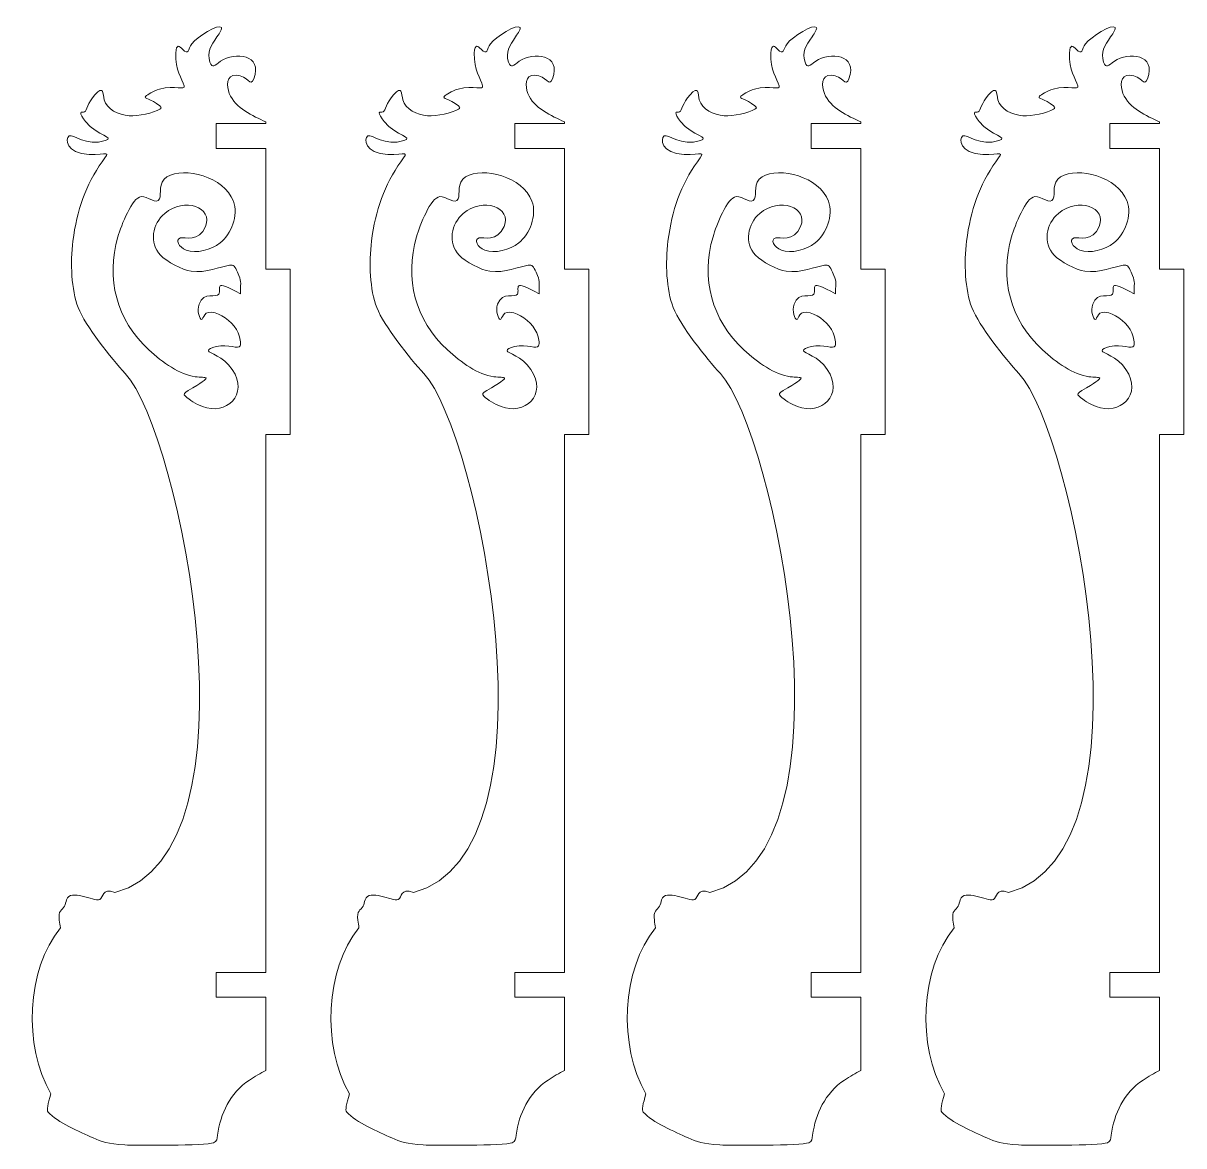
# Model space of a CAD drawing. Header units: millimetres. Extents: x -211 to 220, y -293 to 288.
# Drawn here: x -210.8 to -70.4, y -9 to 126.8 of the extents above; entities that cross this region are included whole.
import ezdxf

# ---------------------------------------------------------------- set-up
doc = ezdxf.new("R2010")
doc.units = ezdxf.units.MM
doc.header["$MEASUREMENT"] = 0
doc.layers.add('layer 1', color=7, linetype='Continuous')

msp = doc.modelspace()

# ---------------------------------------------------------------- linework, layer by layer
at = {"layer": 'layer 1', "color": 142, "lineweight": 9}
for points, knots in [([(-199.7044, 21.6715), (-201.3418, 22.2668), (-201.0615, 21.033), (-201.5415, 20.8327), (-201.5415, 20.8327), (-202.2908, 20.52), (-205.0846, 22.2216), (-205.5584, 20.7714), (-205.5584, 20.7714), (-205.644, 20.5093), (-205.6631, 20.2297), (-205.8059, 20.0025), (-205.8059, 20.0025), (-206.0971, 19.5392), (-206.602, 19.5034), (-206.4245, 18.3072), (-206.4245, 18.3072), (-206.3792, 18.0019), (-206.3372, 17.7012), (-206.2969, 17.4029), (-206.2969, 17.4029), (-210.4169, 12.311), (-210.7904, 3.1623), (-207.4482, -2.7), (-207.4482, -2.7), (-207.7976, -3.9301), (-207.9991, -4.6282), (-207.7762, -4.884), (-207.7762, -4.884), (-206.7033, -6.1152), (-203.9353, -7.306), (-202.3411, -8.0035), (-202.3411, -8.0035), (-201.3226, -8.4491), (-200.5611, -8.7463), (-198.5146, -8.8599), (-198.5146, -8.8599), (-197.0275, -8.9425), (-188.7022, -8.9691), (-187.7585, -8.6065), (-187.7585, -8.6065), (-187.3493, -8.4491), (-187.3493, -8.1696), (-187.2826, -7.6715), (-187.2826, -7.6715), (-186.9347, -5.0714), (-185.798, -2.6241), (-183.4276, -1.013), (-183.4276, -1.013), (-182.7969, -0.5843), (-182.058, -0.1945), (-181.4546, 0.1538), (-181.4546, 0.1538), (-181.4546, 0.1538), (-181.4536, 9.0125), (-181.4536, 9.0125), (-181.4536, 9.0125), (-181.4536, 9.0125), (-187.4533, 9.0125), (-187.4533, 9.0125), (-187.4533, 9.0125), (-187.4533, 9.0125), (-187.4533, 12.0125), (-187.4533, 12.0125), (-187.4533, 12.0125), (-187.4533, 12.0125), (-181.4533, 12.0125), (-181.4533, 12.0125), (-181.4533, 12.0125), (-181.4533, 12.0125), (-181.4537, 77.076), (-181.4537, 77.076), (-181.4537, 77.076), (-181.4537, 77.076), (-178.5122, 77.076), (-178.5122, 77.076), (-178.5122, 77.076), (-178.5122, 77.076), (-178.5122, 97.0761), (-178.5122, 97.0761), (-178.5122, 97.0761), (-178.5122, 97.0761), (-181.4542, 97.0761), (-181.4542, 97.0761), (-181.4542, 97.0761), (-181.4542, 97.0761), (-181.4546, 111.6761), (-181.4546, 111.6761), (-181.4546, 111.6761), (-181.4546, 111.6761), (-187.4546, 111.6761), (-187.4546, 111.6761), (-187.4546, 111.6761), (-187.4546, 111.6761), (-187.4546, 114.6761), (-187.4546, 114.6761), (-187.4546, 114.6761), (-187.4546, 114.6761), (-181.4546, 114.6761), (-181.4546, 114.6761), (-181.4546, 114.6761), (-181.4546, 114.6761), (-181.4546, 114.8983), (-181.4546, 114.8983), (-181.4546, 114.8983), (-183.0004, 115.5914), (-185.1699, 116.5597), (-185.8644, 118.325), (-185.8644, 118.325), (-186.202, 119.1834), (-186.2877, 120.6054), (-185.0268, 120.5445), (-185.0268, 120.5445), (-183.6169, 120.4763), (-183.316, 118.9883), (-182.8946, 120.1164), (-182.8946, 120.1164), (-181.7929, 123.066), (-185.1838, 123.3674), (-186.9114, 122.2222), (-186.9114, 122.2222), (-187.6491, 121.7331), (-187.9191, 121.2835), (-188.206, 122.1174), (-188.206, 122.1174), (-188.6273, 123.3423), (-188.0815, 124.0997), (-187.3589, 125.1756), (-187.3589, 125.1756), (-187.0067, 125.6999), (-186.7211, 126.1371), (-186.8162, 126.3029), (-186.8162, 126.3029), (-187.1166, 126.8271), (-189.7753, 125.1682), (-190.3857, 124.3369), (-190.3857, 124.3369), (-190.8911, 123.6484), (-190.731, 122.9073), (-191.5375, 123.6815), (-191.5375, 123.6815), (-191.8621, 123.993), (-192.2768, 124.4663), (-192.3466, 123.1835), (-192.3466, 123.1835), (-192.4537, 121.2171), (-191.5411, 120.0519), (-191.3376, 119.2425), (-191.3376, 119.2425), (-191.1827, 118.6266), (-192.3978, 119.3952), (-194.3169, 118.8581), (-194.3169, 118.8581), (-195.0974, 118.6397), (-195.7638, 118.2026), (-195.9637, 117.9842), (-195.9637, 117.9842), (-196.2589, 117.6615), (-195.4005, 117.7749), (-194.2693, 116.8133), (-194.2693, 116.8133), (-194.0125, 116.5949), (-194.0504, 116.5249), (-194.2598, 116.4114), (-194.2598, 116.4114), (-195.0322, 115.9924), (-196.8962, 115.5468), (-197.9911, 115.6249), (-197.9911, 115.6249), (-199.2878, 115.7175), (-200.6762, 116.4225), (-200.9895, 117.5735), (-200.9895, 117.5735), (-201.183, 118.2841), (-201.0339, 119.3685), (-202.1127, 118.1678), (-202.1127, 118.1678), (-203.0151, 117.1636), (-203.0964, 116.2681), (-203.3691, 116.0968), (-203.3691, 116.0968), (-203.55, 115.9833), (-203.8164, 116.1404), (-203.8354, 115.9919), (-203.8354, 115.9919), (-203.8543, 115.8434), (-203.6261, 115.389), (-203.2644, 114.9521), (-203.2644, 114.9521), (-201.7718, 113.1496), (-199.659, 113.0364), (-200.8657, 112.6365), (-200.8657, 112.6365), (-203.1611, 111.8756), (-204.7496, 113.4625), (-205.2252, 113.1957), (-205.2252, 113.1957), (-205.7388, 112.9075), (-205.6238, 111.0374), (-202.8265, 110.9412), (-202.8265, 110.9412), (-200.6121, 110.8651), (-200.1848, 111.5118), (-201.2274, 110.0761), (-201.2274, 110.0761), (-203.2308, 107.3176), (-204.2996, 104.1791), (-204.7779, 100.4727), (-204.7779, 100.4727), (-205.1137, 97.8699), (-204.9814, 94.5664), (-204.1401, 92.4248), (-204.1401, 92.4248), (-203.2787, 90.2317), (-200.1311, 86.2715), (-198.448, 84.4555), (-198.448, 84.4555), (-191.8422, 77.328), (-181.4534, 26.4815), (-199.7044, 21.6715)], [0, 0, 0, 0, 0.01785714, 0.01785714, 0.01785714, 0.01785714, 0.03571429, 0.03571429, 0.03571429, 0.03571429, 0.05357143, 0.05357143, 0.05357143, 0.05357143, 0.07142857, 0.07142857, 0.07142857, 0.07142857, 0.08928571, 0.08928571, 0.08928571, 0.08928571, 0.10714286, 0.10714286, 0.10714286, 0.10714286, 0.125, 0.125, 0.125, 0.125, 0.14285714, 0.14285714, 0.14285714, 0.14285714, 0.16071429, 0.16071429, 0.16071429, 0.16071429, 0.17857143, 0.17857143, 0.17857143, 0.17857143, 0.19642857, 0.19642857, 0.19642857, 0.19642857, 0.21428571, 0.21428571, 0.21428571, 0.21428571, 0.23214286, 0.23214286, 0.23214286, 0.23214286, 0.25, 0.25, 0.25, 0.25, 0.26785714, 0.26785714, 0.26785714, 0.26785714, 0.28571429, 0.28571429, 0.28571429, 0.28571429, 0.30357143, 0.30357143, 0.30357143, 0.30357143, 0.32142857, 0.32142857, 0.32142857, 0.32142857, 0.33928571, 0.33928571, 0.33928571, 0.33928571, 0.35714286, 0.35714286, 0.35714286, 0.35714286, 0.375, 0.375, 0.375, 0.375, 0.39285714, 0.39285714, 0.39285714, 0.39285714, 0.41071429, 0.41071429, 0.41071429, 0.41071429, 0.42857143, 0.42857143, 0.42857143, 0.42857143, 0.44642857, 0.44642857, 0.44642857, 0.44642857, 0.46428571, 0.46428571, 0.46428571, 0.46428571, 0.48214286, 0.48214286, 0.48214286, 0.48214286, 0.5, 0.5, 0.5, 0.5, 0.51785714, 0.51785714, 0.51785714, 0.51785714, 0.53571429, 0.53571429, 0.53571429, 0.53571429, 0.55357143, 0.55357143, 0.55357143, 0.55357143, 0.57142857, 0.57142857, 0.57142857, 0.57142857, 0.58928571, 0.58928571, 0.58928571, 0.58928571, 0.60714286, 0.60714286, 0.60714286, 0.60714286, 0.625, 0.625, 0.625, 0.625, 0.64285714, 0.64285714, 0.64285714, 0.64285714, 0.66071429, 0.66071429, 0.66071429, 0.66071429, 0.67857143, 0.67857143, 0.67857143, 0.67857143, 0.69642857, 0.69642857, 0.69642857, 0.69642857, 0.71428571, 0.71428571, 0.71428571, 0.71428571, 0.73214286, 0.73214286, 0.73214286, 0.73214286, 0.75, 0.75, 0.75, 0.75, 0.76785714, 0.76785714, 0.76785714, 0.76785714, 0.78571429, 0.78571429, 0.78571429, 0.78571429, 0.80357143, 0.80357143, 0.80357143, 0.80357143, 0.82142857, 0.82142857, 0.82142857, 0.82142857, 0.83928571, 0.83928571, 0.83928571, 0.83928571, 0.85714286, 0.85714286, 0.85714286, 0.85714286, 0.875, 0.875, 0.875, 0.875, 0.89285714, 0.89285714, 0.89285714, 0.89285714, 0.91071429, 0.91071429, 0.91071429, 0.91071429, 0.92857143, 0.92857143, 0.92857143, 0.92857143, 0.94642857, 0.94642857, 0.94642857, 0.94642857, 0.96428571, 0.96428571, 0.96428571, 0.96428571, 1, 1, 1, 1]), ([(-163.5918, 21.6715), (-165.2292, 22.2668), (-164.9489, 21.033), (-165.4289, 20.8327), (-165.4289, 20.8327), (-166.1782, 20.52), (-168.972, 22.2216), (-169.4458, 20.7714), (-169.4458, 20.7714), (-169.5314, 20.5093), (-169.5505, 20.2297), (-169.6933, 20.0025), (-169.6933, 20.0025), (-169.9845, 19.5392), (-170.4894, 19.5034), (-170.3119, 18.3072), (-170.3119, 18.3072), (-170.2666, 18.0019), (-170.2246, 17.7012), (-170.1843, 17.4029), (-170.1843, 17.4029), (-174.3043, 12.311), (-174.6778, 3.1623), (-171.3356, -2.7), (-171.3356, -2.7), (-171.685, -3.9301), (-171.8865, -4.6282), (-171.6636, -4.884), (-171.6636, -4.884), (-170.5907, -6.1152), (-167.8227, -7.306), (-166.2285, -8.0035), (-166.2285, -8.0035), (-165.21, -8.4491), (-164.4485, -8.7463), (-162.402, -8.8599), (-162.402, -8.8599), (-160.9149, -8.9425), (-152.5896, -8.9691), (-151.6459, -8.6065), (-151.6459, -8.6065), (-151.2367, -8.4491), (-151.2367, -8.1696), (-151.17, -7.6715), (-151.17, -7.6715), (-150.8221, -5.0714), (-149.6854, -2.6241), (-147.315, -1.013), (-147.315, -1.013), (-146.6843, -0.5843), (-145.9454, -0.1945), (-145.342, 0.1538), (-145.342, 0.1538), (-145.342, 0.1538), (-145.341, 9.0125), (-145.341, 9.0125), (-145.341, 9.0125), (-145.341, 9.0125), (-151.3407, 9.0125), (-151.3407, 9.0125), (-151.3407, 9.0125), (-151.3407, 9.0125), (-151.3407, 12.0125), (-151.3407, 12.0125), (-151.3407, 12.0125), (-151.3407, 12.0125), (-145.3407, 12.0125), (-145.3407, 12.0125), (-145.3407, 12.0125), (-145.3407, 12.0125), (-145.3411, 77.076), (-145.3411, 77.076), (-145.3411, 77.076), (-145.3411, 77.076), (-142.3996, 77.076), (-142.3996, 77.076), (-142.3996, 77.076), (-142.3996, 77.076), (-142.3996, 97.0761), (-142.3996, 97.0761), (-142.3996, 97.0761), (-142.3996, 97.0761), (-145.3416, 97.0761), (-145.3416, 97.0761), (-145.3416, 97.0761), (-145.3416, 97.0761), (-145.342, 111.6761), (-145.342, 111.6761), (-145.342, 111.6761), (-145.342, 111.6761), (-151.342, 111.6761), (-151.342, 111.6761), (-151.342, 111.6761), (-151.342, 111.6761), (-151.342, 114.6761), (-151.342, 114.6761), (-151.342, 114.6761), (-151.342, 114.6761), (-145.342, 114.6761), (-145.342, 114.6761), (-145.342, 114.6761), (-145.342, 114.6761), (-145.342, 114.8983), (-145.342, 114.8983), (-145.342, 114.8983), (-146.8878, 115.5914), (-149.0573, 116.5597), (-149.7518, 118.325), (-149.7518, 118.325), (-150.0894, 119.1834), (-150.1751, 120.6054), (-148.9142, 120.5445), (-148.9142, 120.5445), (-147.5043, 120.4763), (-147.2034, 118.9883), (-146.782, 120.1164), (-146.782, 120.1164), (-145.6803, 123.066), (-149.0712, 123.3674), (-150.7988, 122.2222), (-150.7988, 122.2222), (-151.5365, 121.7331), (-151.8065, 121.2835), (-152.0934, 122.1174), (-152.0934, 122.1174), (-152.5147, 123.3423), (-151.9689, 124.0997), (-151.2463, 125.1756), (-151.2463, 125.1756), (-150.8941, 125.6999), (-150.6085, 126.1371), (-150.7036, 126.3029), (-150.7036, 126.3029), (-151.004, 126.8271), (-153.6627, 125.1682), (-154.2731, 124.3369), (-154.2731, 124.3369), (-154.7785, 123.6484), (-154.6184, 122.9073), (-155.4249, 123.6815), (-155.4249, 123.6815), (-155.7495, 123.993), (-156.1642, 124.4663), (-156.234, 123.1835), (-156.234, 123.1835), (-156.3411, 121.2171), (-155.4285, 120.0519), (-155.225, 119.2425), (-155.225, 119.2425), (-155.0701, 118.6266), (-156.2852, 119.3952), (-158.2043, 118.8581), (-158.2043, 118.8581), (-158.9848, 118.6397), (-159.6512, 118.2026), (-159.8511, 117.9842), (-159.8511, 117.9842), (-160.1463, 117.6615), (-159.2879, 117.7749), (-158.1567, 116.8133), (-158.1567, 116.8133), (-157.8999, 116.5949), (-157.9378, 116.5249), (-158.1472, 116.4114), (-158.1472, 116.4114), (-158.9196, 115.9924), (-160.7836, 115.5468), (-161.8785, 115.6249), (-161.8785, 115.6249), (-163.1752, 115.7175), (-164.5636, 116.4225), (-164.8769, 117.5735), (-164.8769, 117.5735), (-165.0704, 118.2841), (-164.9213, 119.3685), (-166.0001, 118.1678), (-166.0001, 118.1678), (-166.9025, 117.1636), (-166.9838, 116.2681), (-167.2565, 116.0968), (-167.2565, 116.0968), (-167.4374, 115.9833), (-167.7038, 116.1404), (-167.7228, 115.9919), (-167.7228, 115.9919), (-167.7417, 115.8434), (-167.5135, 115.389), (-167.1518, 114.9521), (-167.1518, 114.9521), (-165.6592, 113.1496), (-163.5464, 113.0364), (-164.7531, 112.6365), (-164.7531, 112.6365), (-167.0485, 111.8756), (-168.637, 113.4625), (-169.1126, 113.1957), (-169.1126, 113.1957), (-169.6262, 112.9075), (-169.5112, 111.0374), (-166.7139, 110.9412), (-166.7139, 110.9412), (-164.4995, 110.8651), (-164.0722, 111.5118), (-165.1148, 110.0761), (-165.1148, 110.0761), (-167.1182, 107.3176), (-168.187, 104.1791), (-168.6653, 100.4727), (-168.6653, 100.4727), (-169.0011, 97.8699), (-168.8688, 94.5664), (-168.0275, 92.4248), (-168.0275, 92.4248), (-167.1661, 90.2317), (-164.0185, 86.2715), (-162.3354, 84.4555), (-162.3354, 84.4555), (-155.7296, 77.328), (-145.3408, 26.4815), (-163.5918, 21.6715)], [0, 0, 0, 0, 0.01785714, 0.01785714, 0.01785714, 0.01785714, 0.03571429, 0.03571429, 0.03571429, 0.03571429, 0.05357143, 0.05357143, 0.05357143, 0.05357143, 0.07142857, 0.07142857, 0.07142857, 0.07142857, 0.08928571, 0.08928571, 0.08928571, 0.08928571, 0.10714286, 0.10714286, 0.10714286, 0.10714286, 0.125, 0.125, 0.125, 0.125, 0.14285714, 0.14285714, 0.14285714, 0.14285714, 0.16071429, 0.16071429, 0.16071429, 0.16071429, 0.17857143, 0.17857143, 0.17857143, 0.17857143, 0.19642857, 0.19642857, 0.19642857, 0.19642857, 0.21428571, 0.21428571, 0.21428571, 0.21428571, 0.23214286, 0.23214286, 0.23214286, 0.23214286, 0.25, 0.25, 0.25, 0.25, 0.26785714, 0.26785714, 0.26785714, 0.26785714, 0.28571429, 0.28571429, 0.28571429, 0.28571429, 0.30357143, 0.30357143, 0.30357143, 0.30357143, 0.32142857, 0.32142857, 0.32142857, 0.32142857, 0.33928571, 0.33928571, 0.33928571, 0.33928571, 0.35714286, 0.35714286, 0.35714286, 0.35714286, 0.375, 0.375, 0.375, 0.375, 0.39285714, 0.39285714, 0.39285714, 0.39285714, 0.41071429, 0.41071429, 0.41071429, 0.41071429, 0.42857143, 0.42857143, 0.42857143, 0.42857143, 0.44642857, 0.44642857, 0.44642857, 0.44642857, 0.46428571, 0.46428571, 0.46428571, 0.46428571, 0.48214286, 0.48214286, 0.48214286, 0.48214286, 0.5, 0.5, 0.5, 0.5, 0.51785714, 0.51785714, 0.51785714, 0.51785714, 0.53571429, 0.53571429, 0.53571429, 0.53571429, 0.55357143, 0.55357143, 0.55357143, 0.55357143, 0.57142857, 0.57142857, 0.57142857, 0.57142857, 0.58928571, 0.58928571, 0.58928571, 0.58928571, 0.60714286, 0.60714286, 0.60714286, 0.60714286, 0.625, 0.625, 0.625, 0.625, 0.64285714, 0.64285714, 0.64285714, 0.64285714, 0.66071429, 0.66071429, 0.66071429, 0.66071429, 0.67857143, 0.67857143, 0.67857143, 0.67857143, 0.69642857, 0.69642857, 0.69642857, 0.69642857, 0.71428571, 0.71428571, 0.71428571, 0.71428571, 0.73214286, 0.73214286, 0.73214286, 0.73214286, 0.75, 0.75, 0.75, 0.75, 0.76785714, 0.76785714, 0.76785714, 0.76785714, 0.78571429, 0.78571429, 0.78571429, 0.78571429, 0.80357143, 0.80357143, 0.80357143, 0.80357143, 0.82142857, 0.82142857, 0.82142857, 0.82142857, 0.83928571, 0.83928571, 0.83928571, 0.83928571, 0.85714286, 0.85714286, 0.85714286, 0.85714286, 0.875, 0.875, 0.875, 0.875, 0.89285714, 0.89285714, 0.89285714, 0.89285714, 0.91071429, 0.91071429, 0.91071429, 0.91071429, 0.92857143, 0.92857143, 0.92857143, 0.92857143, 0.94642857, 0.94642857, 0.94642857, 0.94642857, 0.96428571, 0.96428571, 0.96428571, 0.96428571, 1, 1, 1, 1]), ([(-127.7377, 21.6715), (-129.3751, 22.2668), (-129.0948, 21.033), (-129.5748, 20.8327), (-129.5748, 20.8327), (-130.3241, 20.52), (-133.1179, 22.2216), (-133.5917, 20.7714), (-133.5917, 20.7714), (-133.6773, 20.5093), (-133.6964, 20.2297), (-133.8392, 20.0025), (-133.8392, 20.0025), (-134.1304, 19.5392), (-134.6353, 19.5034), (-134.4578, 18.3072), (-134.4578, 18.3072), (-134.4125, 18.0019), (-134.3705, 17.7012), (-134.3302, 17.4029), (-134.3302, 17.4029), (-138.4502, 12.311), (-138.8237, 3.1623), (-135.4815, -2.7), (-135.4815, -2.7), (-135.8309, -3.9301), (-136.0324, -4.6282), (-135.8095, -4.884), (-135.8095, -4.884), (-134.7366, -6.1152), (-131.9686, -7.306), (-130.3744, -8.0035), (-130.3744, -8.0035), (-129.3559, -8.4491), (-128.5944, -8.7463), (-126.5479, -8.8599), (-126.5479, -8.8599), (-125.0608, -8.9425), (-116.7355, -8.9691), (-115.7918, -8.6065), (-115.7918, -8.6065), (-115.3826, -8.4491), (-115.3826, -8.1696), (-115.3159, -7.6715), (-115.3159, -7.6715), (-114.968, -5.0714), (-113.8313, -2.6241), (-111.4609, -1.013), (-111.4609, -1.013), (-110.8302, -0.5843), (-110.0913, -0.1945), (-109.4879, 0.1538), (-109.4879, 0.1538), (-109.4879, 0.1538), (-109.4869, 9.0125), (-109.4869, 9.0125), (-109.4869, 9.0125), (-109.4869, 9.0125), (-115.4866, 9.0125), (-115.4866, 9.0125), (-115.4866, 9.0125), (-115.4866, 9.0125), (-115.4866, 12.0125), (-115.4866, 12.0125), (-115.4866, 12.0125), (-115.4866, 12.0125), (-109.4866, 12.0125), (-109.4866, 12.0125), (-109.4866, 12.0125), (-109.4866, 12.0125), (-109.487, 77.076), (-109.487, 77.076), (-109.487, 77.076), (-109.487, 77.076), (-106.5455, 77.076), (-106.5455, 77.076), (-106.5455, 77.076), (-106.5455, 77.076), (-106.5455, 97.0761), (-106.5455, 97.0761), (-106.5455, 97.0761), (-106.5455, 97.0761), (-109.4875, 97.0761), (-109.4875, 97.0761), (-109.4875, 97.0761), (-109.4875, 97.0761), (-109.4879, 111.6761), (-109.4879, 111.6761), (-109.4879, 111.6761), (-109.4879, 111.6761), (-115.4879, 111.6761), (-115.4879, 111.6761), (-115.4879, 111.6761), (-115.4879, 111.6761), (-115.4879, 114.6761), (-115.4879, 114.6761), (-115.4879, 114.6761), (-115.4879, 114.6761), (-109.4879, 114.6761), (-109.4879, 114.6761), (-109.4879, 114.6761), (-109.4879, 114.6761), (-109.4879, 114.8983), (-109.4879, 114.8983), (-109.4879, 114.8983), (-111.0337, 115.5914), (-113.2032, 116.5597), (-113.8977, 118.325), (-113.8977, 118.325), (-114.2353, 119.1834), (-114.321, 120.6054), (-113.0601, 120.5445), (-113.0601, 120.5445), (-111.6502, 120.4763), (-111.3493, 118.9883), (-110.9279, 120.1164), (-110.9279, 120.1164), (-109.8262, 123.066), (-113.2171, 123.3674), (-114.9447, 122.2222), (-114.9447, 122.2222), (-115.6824, 121.7331), (-115.9524, 121.2835), (-116.2393, 122.1174), (-116.2393, 122.1174), (-116.6606, 123.3423), (-116.1148, 124.0997), (-115.3922, 125.1756), (-115.3922, 125.1756), (-115.04, 125.6999), (-114.7544, 126.1371), (-114.8495, 126.3029), (-114.8495, 126.3029), (-115.1499, 126.8271), (-117.8086, 125.1682), (-118.419, 124.3369), (-118.419, 124.3369), (-118.9244, 123.6484), (-118.7643, 122.9073), (-119.5708, 123.6815), (-119.5708, 123.6815), (-119.8954, 123.993), (-120.3101, 124.4663), (-120.3799, 123.1835), (-120.3799, 123.1835), (-120.487, 121.2171), (-119.5744, 120.0519), (-119.3709, 119.2425), (-119.3709, 119.2425), (-119.216, 118.6266), (-120.4311, 119.3952), (-122.3502, 118.8581), (-122.3502, 118.8581), (-123.1307, 118.6397), (-123.7971, 118.2026), (-123.997, 117.9842), (-123.997, 117.9842), (-124.2922, 117.6615), (-123.4338, 117.7749), (-122.3026, 116.8133), (-122.3026, 116.8133), (-122.0458, 116.5949), (-122.0837, 116.5249), (-122.2931, 116.4114), (-122.2931, 116.4114), (-123.0655, 115.9924), (-124.9295, 115.5468), (-126.0244, 115.6249), (-126.0244, 115.6249), (-127.3211, 115.7175), (-128.7095, 116.4225), (-129.0228, 117.5735), (-129.0228, 117.5735), (-129.2163, 118.2841), (-129.0672, 119.3685), (-130.146, 118.1678), (-130.146, 118.1678), (-131.0484, 117.1636), (-131.1297, 116.2681), (-131.4024, 116.0968), (-131.4024, 116.0968), (-131.5833, 115.9833), (-131.8497, 116.1404), (-131.8687, 115.9919), (-131.8687, 115.9919), (-131.8876, 115.8434), (-131.6594, 115.389), (-131.2977, 114.9521), (-131.2977, 114.9521), (-129.8051, 113.1496), (-127.6923, 113.0364), (-128.899, 112.6365), (-128.899, 112.6365), (-131.1944, 111.8756), (-132.7829, 113.4625), (-133.2585, 113.1957), (-133.2585, 113.1957), (-133.7721, 112.9075), (-133.6571, 111.0374), (-130.8598, 110.9412), (-130.8598, 110.9412), (-128.6454, 110.8651), (-128.2181, 111.5118), (-129.2607, 110.0761), (-129.2607, 110.0761), (-131.2641, 107.3176), (-132.3329, 104.1791), (-132.8112, 100.4727), (-132.8112, 100.4727), (-133.147, 97.8699), (-133.0147, 94.5664), (-132.1734, 92.4248), (-132.1734, 92.4248), (-131.312, 90.2317), (-128.1644, 86.2715), (-126.4813, 84.4555), (-126.4813, 84.4555), (-119.8755, 77.328), (-109.4867, 26.4815), (-127.7377, 21.6715)], [0, 0, 0, 0, 0.01785714, 0.01785714, 0.01785714, 0.01785714, 0.03571429, 0.03571429, 0.03571429, 0.03571429, 0.05357143, 0.05357143, 0.05357143, 0.05357143, 0.07142857, 0.07142857, 0.07142857, 0.07142857, 0.08928571, 0.08928571, 0.08928571, 0.08928571, 0.10714286, 0.10714286, 0.10714286, 0.10714286, 0.125, 0.125, 0.125, 0.125, 0.14285714, 0.14285714, 0.14285714, 0.14285714, 0.16071429, 0.16071429, 0.16071429, 0.16071429, 0.17857143, 0.17857143, 0.17857143, 0.17857143, 0.19642857, 0.19642857, 0.19642857, 0.19642857, 0.21428571, 0.21428571, 0.21428571, 0.21428571, 0.23214286, 0.23214286, 0.23214286, 0.23214286, 0.25, 0.25, 0.25, 0.25, 0.26785714, 0.26785714, 0.26785714, 0.26785714, 0.28571429, 0.28571429, 0.28571429, 0.28571429, 0.30357143, 0.30357143, 0.30357143, 0.30357143, 0.32142857, 0.32142857, 0.32142857, 0.32142857, 0.33928571, 0.33928571, 0.33928571, 0.33928571, 0.35714286, 0.35714286, 0.35714286, 0.35714286, 0.375, 0.375, 0.375, 0.375, 0.39285714, 0.39285714, 0.39285714, 0.39285714, 0.41071429, 0.41071429, 0.41071429, 0.41071429, 0.42857143, 0.42857143, 0.42857143, 0.42857143, 0.44642857, 0.44642857, 0.44642857, 0.44642857, 0.46428571, 0.46428571, 0.46428571, 0.46428571, 0.48214286, 0.48214286, 0.48214286, 0.48214286, 0.5, 0.5, 0.5, 0.5, 0.51785714, 0.51785714, 0.51785714, 0.51785714, 0.53571429, 0.53571429, 0.53571429, 0.53571429, 0.55357143, 0.55357143, 0.55357143, 0.55357143, 0.57142857, 0.57142857, 0.57142857, 0.57142857, 0.58928571, 0.58928571, 0.58928571, 0.58928571, 0.60714286, 0.60714286, 0.60714286, 0.60714286, 0.625, 0.625, 0.625, 0.625, 0.64285714, 0.64285714, 0.64285714, 0.64285714, 0.66071429, 0.66071429, 0.66071429, 0.66071429, 0.67857143, 0.67857143, 0.67857143, 0.67857143, 0.69642857, 0.69642857, 0.69642857, 0.69642857, 0.71428571, 0.71428571, 0.71428571, 0.71428571, 0.73214286, 0.73214286, 0.73214286, 0.73214286, 0.75, 0.75, 0.75, 0.75, 0.76785714, 0.76785714, 0.76785714, 0.76785714, 0.78571429, 0.78571429, 0.78571429, 0.78571429, 0.80357143, 0.80357143, 0.80357143, 0.80357143, 0.82142857, 0.82142857, 0.82142857, 0.82142857, 0.83928571, 0.83928571, 0.83928571, 0.83928571, 0.85714286, 0.85714286, 0.85714286, 0.85714286, 0.875, 0.875, 0.875, 0.875, 0.89285714, 0.89285714, 0.89285714, 0.89285714, 0.91071429, 0.91071429, 0.91071429, 0.91071429, 0.92857143, 0.92857143, 0.92857143, 0.92857143, 0.94642857, 0.94642857, 0.94642857, 0.94642857, 0.96428571, 0.96428571, 0.96428571, 0.96428571, 1, 1, 1, 1]), ([(-91.6251, 21.6715), (-93.2625, 22.2668), (-92.9822, 21.033), (-93.4622, 20.8327), (-93.4622, 20.8327), (-94.2115, 20.52), (-97.0053, 22.2216), (-97.4791, 20.7714), (-97.4791, 20.7714), (-97.5647, 20.5093), (-97.5838, 20.2297), (-97.7266, 20.0025), (-97.7266, 20.0025), (-98.0178, 19.5392), (-98.5227, 19.5034), (-98.3452, 18.3072), (-98.3452, 18.3072), (-98.2999, 18.0019), (-98.2579, 17.7012), (-98.2176, 17.4029), (-98.2176, 17.4029), (-102.3376, 12.311), (-102.7111, 3.1623), (-99.3689, -2.7), (-99.3689, -2.7), (-99.7183, -3.9301), (-99.9198, -4.6282), (-99.6969, -4.884), (-99.6969, -4.884), (-98.624, -6.1152), (-95.856, -7.306), (-94.2618, -8.0035), (-94.2618, -8.0035), (-93.2433, -8.4491), (-92.4818, -8.7463), (-90.4353, -8.8599), (-90.4353, -8.8599), (-88.9482, -8.9425), (-80.6229, -8.9691), (-79.6792, -8.6065), (-79.6792, -8.6065), (-79.27, -8.4491), (-79.27, -8.1696), (-79.2033, -7.6715), (-79.2033, -7.6715), (-78.8554, -5.0714), (-77.7187, -2.6241), (-75.3483, -1.013), (-75.3483, -1.013), (-74.7176, -0.5843), (-73.9787, -0.1945), (-73.3753, 0.1538), (-73.3753, 0.1538), (-73.3753, 0.1538), (-73.3743, 9.0125), (-73.3743, 9.0125), (-73.3743, 9.0125), (-73.3743, 9.0125), (-79.374, 9.0125), (-79.374, 9.0125), (-79.374, 9.0125), (-79.374, 9.0125), (-79.374, 12.0125), (-79.374, 12.0125), (-79.374, 12.0125), (-79.374, 12.0125), (-73.374, 12.0125), (-73.374, 12.0125), (-73.374, 12.0125), (-73.374, 12.0125), (-73.3744, 77.076), (-73.3744, 77.076), (-73.3744, 77.076), (-73.3744, 77.076), (-70.4329, 77.076), (-70.4329, 77.076), (-70.4329, 77.076), (-70.4329, 77.076), (-70.4329, 97.0761), (-70.4329, 97.0761), (-70.4329, 97.0761), (-70.4329, 97.0761), (-73.3749, 97.0761), (-73.3749, 97.0761), (-73.3749, 97.0761), (-73.3749, 97.0761), (-73.3753, 111.6761), (-73.3753, 111.6761), (-73.3753, 111.6761), (-73.3753, 111.6761), (-79.3753, 111.6761), (-79.3753, 111.6761), (-79.3753, 111.6761), (-79.3753, 111.6761), (-79.3753, 114.6761), (-79.3753, 114.6761), (-79.3753, 114.6761), (-79.3753, 114.6761), (-73.3753, 114.6761), (-73.3753, 114.6761), (-73.3753, 114.6761), (-73.3753, 114.6761), (-73.3753, 114.8983), (-73.3753, 114.8983), (-73.3753, 114.8983), (-74.9211, 115.5914), (-77.0906, 116.5597), (-77.7851, 118.325), (-77.7851, 118.325), (-78.1227, 119.1834), (-78.2084, 120.6054), (-76.9475, 120.5445), (-76.9475, 120.5445), (-75.5376, 120.4763), (-75.2367, 118.9883), (-74.8153, 120.1164), (-74.8153, 120.1164), (-73.7136, 123.066), (-77.1045, 123.3674), (-78.8321, 122.2222), (-78.8321, 122.2222), (-79.5698, 121.7331), (-79.8398, 121.2835), (-80.1267, 122.1174), (-80.1267, 122.1174), (-80.548, 123.3423), (-80.0022, 124.0997), (-79.2796, 125.1756), (-79.2796, 125.1756), (-78.9274, 125.6999), (-78.6418, 126.1371), (-78.7369, 126.3029), (-78.7369, 126.3029), (-79.0373, 126.8271), (-81.696, 125.1682), (-82.3064, 124.3369), (-82.3064, 124.3369), (-82.8118, 123.6484), (-82.6517, 122.9073), (-83.4582, 123.6815), (-83.4582, 123.6815), (-83.7828, 123.993), (-84.1975, 124.4663), (-84.2673, 123.1835), (-84.2673, 123.1835), (-84.3744, 121.2171), (-83.4618, 120.0519), (-83.2583, 119.2425), (-83.2583, 119.2425), (-83.1034, 118.6266), (-84.3185, 119.3952), (-86.2376, 118.8581), (-86.2376, 118.8581), (-87.0181, 118.6397), (-87.6845, 118.2026), (-87.8844, 117.9842), (-87.8844, 117.9842), (-88.1796, 117.6615), (-87.3212, 117.7749), (-86.19, 116.8133), (-86.19, 116.8133), (-85.9332, 116.5949), (-85.9711, 116.5249), (-86.1805, 116.4114), (-86.1805, 116.4114), (-86.9529, 115.9924), (-88.8169, 115.5468), (-89.9118, 115.6249), (-89.9118, 115.6249), (-91.2085, 115.7175), (-92.5969, 116.4225), (-92.9102, 117.5735), (-92.9102, 117.5735), (-93.1037, 118.2841), (-92.9546, 119.3685), (-94.0334, 118.1678), (-94.0334, 118.1678), (-94.9358, 117.1636), (-95.0171, 116.2681), (-95.2898, 116.0968), (-95.2898, 116.0968), (-95.4707, 115.9833), (-95.7371, 116.1404), (-95.7561, 115.9919), (-95.7561, 115.9919), (-95.775, 115.8434), (-95.5468, 115.389), (-95.1851, 114.9521), (-95.1851, 114.9521), (-93.6925, 113.1496), (-91.5797, 113.0364), (-92.7864, 112.6365), (-92.7864, 112.6365), (-95.0818, 111.8756), (-96.6703, 113.4625), (-97.1459, 113.1957), (-97.1459, 113.1957), (-97.6595, 112.9075), (-97.5445, 111.0374), (-94.7472, 110.9412), (-94.7472, 110.9412), (-92.5328, 110.8651), (-92.1055, 111.5118), (-93.1481, 110.0761), (-93.1481, 110.0761), (-95.1515, 107.3176), (-96.2203, 104.1791), (-96.6986, 100.4727), (-96.6986, 100.4727), (-97.0344, 97.8699), (-96.9021, 94.5664), (-96.0608, 92.4248), (-96.0608, 92.4248), (-95.1994, 90.2317), (-92.0518, 86.2715), (-90.3687, 84.4555), (-90.3687, 84.4555), (-83.7629, 77.328), (-73.3741, 26.4815), (-91.6251, 21.6715)], [0, 0, 0, 0, 0.01785714, 0.01785714, 0.01785714, 0.01785714, 0.03571429, 0.03571429, 0.03571429, 0.03571429, 0.05357143, 0.05357143, 0.05357143, 0.05357143, 0.07142857, 0.07142857, 0.07142857, 0.07142857, 0.08928571, 0.08928571, 0.08928571, 0.08928571, 0.10714286, 0.10714286, 0.10714286, 0.10714286, 0.125, 0.125, 0.125, 0.125, 0.14285714, 0.14285714, 0.14285714, 0.14285714, 0.16071429, 0.16071429, 0.16071429, 0.16071429, 0.17857143, 0.17857143, 0.17857143, 0.17857143, 0.19642857, 0.19642857, 0.19642857, 0.19642857, 0.21428571, 0.21428571, 0.21428571, 0.21428571, 0.23214286, 0.23214286, 0.23214286, 0.23214286, 0.25, 0.25, 0.25, 0.25, 0.26785714, 0.26785714, 0.26785714, 0.26785714, 0.28571429, 0.28571429, 0.28571429, 0.28571429, 0.30357143, 0.30357143, 0.30357143, 0.30357143, 0.32142857, 0.32142857, 0.32142857, 0.32142857, 0.33928571, 0.33928571, 0.33928571, 0.33928571, 0.35714286, 0.35714286, 0.35714286, 0.35714286, 0.375, 0.375, 0.375, 0.375, 0.39285714, 0.39285714, 0.39285714, 0.39285714, 0.41071429, 0.41071429, 0.41071429, 0.41071429, 0.42857143, 0.42857143, 0.42857143, 0.42857143, 0.44642857, 0.44642857, 0.44642857, 0.44642857, 0.46428571, 0.46428571, 0.46428571, 0.46428571, 0.48214286, 0.48214286, 0.48214286, 0.48214286, 0.5, 0.5, 0.5, 0.5, 0.51785714, 0.51785714, 0.51785714, 0.51785714, 0.53571429, 0.53571429, 0.53571429, 0.53571429, 0.55357143, 0.55357143, 0.55357143, 0.55357143, 0.57142857, 0.57142857, 0.57142857, 0.57142857, 0.58928571, 0.58928571, 0.58928571, 0.58928571, 0.60714286, 0.60714286, 0.60714286, 0.60714286, 0.625, 0.625, 0.625, 0.625, 0.64285714, 0.64285714, 0.64285714, 0.64285714, 0.66071429, 0.66071429, 0.66071429, 0.66071429, 0.67857143, 0.67857143, 0.67857143, 0.67857143, 0.69642857, 0.69642857, 0.69642857, 0.69642857, 0.71428571, 0.71428571, 0.71428571, 0.71428571, 0.73214286, 0.73214286, 0.73214286, 0.73214286, 0.75, 0.75, 0.75, 0.75, 0.76785714, 0.76785714, 0.76785714, 0.76785714, 0.78571429, 0.78571429, 0.78571429, 0.78571429, 0.80357143, 0.80357143, 0.80357143, 0.80357143, 0.82142857, 0.82142857, 0.82142857, 0.82142857, 0.83928571, 0.83928571, 0.83928571, 0.83928571, 0.85714286, 0.85714286, 0.85714286, 0.85714286, 0.875, 0.875, 0.875, 0.875, 0.89285714, 0.89285714, 0.89285714, 0.89285714, 0.91071429, 0.91071429, 0.91071429, 0.91071429, 0.92857143, 0.92857143, 0.92857143, 0.92857143, 0.94642857, 0.94642857, 0.94642857, 0.94642857, 0.96428571, 0.96428571, 0.96428571, 0.96428571, 1, 1, 1, 1]), ([(-191.7562, 100.855), (-191.2722, 100.9752), (-189.5522, 100.3336), (-188.7388, 102.2435), (-188.7388, 102.2435), (-187.7606, 104.54), (-191.3192, 105.836), (-193.679, 103.8234), (-193.679, 103.8234), (-195.1479, 102.5705), (-195.6046, 100.2344), (-194.193, 98.7722), (-194.193, 98.7722), (-193.4023, 97.9533), (-191.6076, 96.9926), (-190.4807, 96.8331), (-190.4807, 96.8331), (-188.6024, 96.5671), (-187.0457, 97.3801), (-185.8547, 97.5433), (-185.8547, 97.5433), (-185.3312, 97.615), (-185.1978, 97.4396), (-184.8838, 96.7134), (-184.8838, 96.7134), (-184.3547, 95.4901), (-184.5122, 95.8267), (-184.5122, 94.0743), (-184.5122, 94.0743), (-187.9246, 96.0446), (-186.798, 94.7068), (-187.1397, 94.0481), (-187.1397, 94.0481), (-187.4049, 93.5366), (-188.9562, 94.4397), (-189.5289, 92.851), (-189.5289, 92.851), (-189.8361, 91.9986), (-189.4001, 90.9727), (-189.2148, 90.9838), (-189.2148, 90.9838), (-188.9574, 90.9992), (-188.9908, 92.2286), (-187.5776, 91.7898), (-187.5776, 91.7898), (-186.5039, 91.4565), (-185.2754, 90.4794), (-184.7981, 89.3558), (-184.7981, 89.3558), (-184.5507, 88.7735), (-184.4365, 88.087), (-184.5697, 87.8078), (-184.5697, 87.8078), (-184.7825, 87.3615), (-185.9089, 88.0007), (-187.4728, 87.712), (-187.4728, 87.712), (-188.0344, 87.6083), (-188.4341, 87.3848), (-188.3866, 87.2013), (-188.3866, 87.2013), (-188.3062, 86.8913), (-186.5969, 86.5664), (-185.512, 84.951), (-185.512, 84.951), (-183.4216, 81.8386), (-186.3073, 79.3502), (-189.11, 80.4504), (-189.11, 80.4504), (-189.8619, 80.7456), (-190.7759, 81.3201), (-191.1375, 81.6632), (-191.1375, 81.6632), (-191.4992, 82.0063), (-191.3088, 82.1182), (-190.8425, 82.3895), (-190.8425, 82.3895), (-187.5557, 84.3013), (-188.6593, 83.8889), (-189.9858, 84.0653), (-189.9858, 84.0653), (-191.8504, 84.3132), (-193.9552, 85.7737), (-195.6018, 87.305), (-195.6018, 87.305), (-199.5049, 90.9346), (-200.815, 95.9177), (-199.333, 100.9986), (-199.333, 100.9986), (-198.9349, 102.3634), (-197.6232, 105.7713), (-196.5155, 105.8504), (-196.5155, 105.8504), (-195.7747, 105.9032), (-194.6247, 104.8257), (-194.3072, 105.5631), (-194.3072, 105.5631), (-194.0385, 106.187), (-194.5119, 107.5551), (-193.403, 108.2283), (-193.403, 108.2283), (-191.2856, 109.514), (-186.483, 108.251), (-185.3787, 105.3078), (-185.3787, 105.3078), (-184.7333, 103.5874), (-185.6575, 101.2813), (-186.9778, 100.2405), (-186.9778, 100.2405), (-188.0334, 99.4085), (-189.9063, 98.9092), (-191.0709, 99.3707), (-191.0709, 99.3707), (-191.9841, 99.7325), (-192.4563, 100.681), (-191.7562, 100.855)], [0, 0, 0, 0, 0.03333333, 0.03333333, 0.03333333, 0.03333333, 0.06666667, 0.06666667, 0.06666667, 0.06666667, 0.1, 0.1, 0.1, 0.1, 0.13333333, 0.13333333, 0.13333333, 0.13333333, 0.16666667, 0.16666667, 0.16666667, 0.16666667, 0.2, 0.2, 0.2, 0.2, 0.23333333, 0.23333333, 0.23333333, 0.23333333, 0.26666667, 0.26666667, 0.26666667, 0.26666667, 0.3, 0.3, 0.3, 0.3, 0.33333333, 0.33333333, 0.33333333, 0.33333333, 0.36666667, 0.36666667, 0.36666667, 0.36666667, 0.4, 0.4, 0.4, 0.4, 0.43333333, 0.43333333, 0.43333333, 0.43333333, 0.46666667, 0.46666667, 0.46666667, 0.46666667, 0.5, 0.5, 0.5, 0.5, 0.53333333, 0.53333333, 0.53333333, 0.53333333, 0.56666667, 0.56666667, 0.56666667, 0.56666667, 0.6, 0.6, 0.6, 0.6, 0.63333333, 0.63333333, 0.63333333, 0.63333333, 0.66666667, 0.66666667, 0.66666667, 0.66666667, 0.7, 0.7, 0.7, 0.7, 0.73333333, 0.73333333, 0.73333333, 0.73333333, 0.76666667, 0.76666667, 0.76666667, 0.76666667, 0.8, 0.8, 0.8, 0.8, 0.83333333, 0.83333333, 0.83333333, 0.83333333, 0.86666667, 0.86666667, 0.86666667, 0.86666667, 0.9, 0.9, 0.9, 0.9, 0.93333333, 0.93333333, 0.93333333, 0.93333333, 1, 1, 1, 1]), ([(-155.6436, 100.855), (-155.1596, 100.9752), (-153.4396, 100.3336), (-152.6262, 102.2435), (-152.6262, 102.2435), (-151.648, 104.54), (-155.2066, 105.836), (-157.5664, 103.8234), (-157.5664, 103.8234), (-159.0353, 102.5705), (-159.492, 100.2344), (-158.0804, 98.7722), (-158.0804, 98.7722), (-157.2897, 97.9533), (-155.495, 96.9926), (-154.3681, 96.8331), (-154.3681, 96.8331), (-152.4898, 96.5671), (-150.9331, 97.3801), (-149.7421, 97.5433), (-149.7421, 97.5433), (-149.2186, 97.615), (-149.0852, 97.4396), (-148.7712, 96.7134), (-148.7712, 96.7134), (-148.2421, 95.4901), (-148.3996, 95.8267), (-148.3996, 94.0743), (-148.3996, 94.0743), (-151.812, 96.0446), (-150.6854, 94.7068), (-151.0271, 94.0481), (-151.0271, 94.0481), (-151.2923, 93.5366), (-152.8436, 94.4397), (-153.4163, 92.851), (-153.4163, 92.851), (-153.7235, 91.9986), (-153.2875, 90.9727), (-153.1022, 90.9838), (-153.1022, 90.9838), (-152.8448, 90.9992), (-152.8782, 92.2286), (-151.465, 91.7898), (-151.465, 91.7898), (-150.3913, 91.4565), (-149.1628, 90.4794), (-148.6855, 89.3558), (-148.6855, 89.3558), (-148.4381, 88.7735), (-148.3239, 88.087), (-148.4571, 87.8078), (-148.4571, 87.8078), (-148.6699, 87.3615), (-149.7963, 88.0007), (-151.3602, 87.712), (-151.3602, 87.712), (-151.9218, 87.6083), (-152.3215, 87.3848), (-152.274, 87.2013), (-152.274, 87.2013), (-152.1936, 86.8913), (-150.4843, 86.5664), (-149.3994, 84.951), (-149.3994, 84.951), (-147.309, 81.8386), (-150.1947, 79.3502), (-152.9974, 80.4504), (-152.9974, 80.4504), (-153.7493, 80.7456), (-154.6633, 81.3201), (-155.0249, 81.6632), (-155.0249, 81.6632), (-155.3866, 82.0063), (-155.1962, 82.1182), (-154.7299, 82.3895), (-154.7299, 82.3895), (-151.4431, 84.3013), (-152.5467, 83.8889), (-153.8732, 84.0653), (-153.8732, 84.0653), (-155.7378, 84.3132), (-157.8426, 85.7737), (-159.4892, 87.305), (-159.4892, 87.305), (-163.3923, 90.9346), (-164.7024, 95.9177), (-163.2204, 100.9986), (-163.2204, 100.9986), (-162.8223, 102.3634), (-161.5106, 105.7713), (-160.4029, 105.8504), (-160.4029, 105.8504), (-159.6621, 105.9032), (-158.5121, 104.8257), (-158.1946, 105.5631), (-158.1946, 105.5631), (-157.9259, 106.187), (-158.3993, 107.5551), (-157.2904, 108.2283), (-157.2904, 108.2283), (-155.173, 109.514), (-150.3704, 108.251), (-149.2661, 105.3078), (-149.2661, 105.3078), (-148.6207, 103.5874), (-149.5449, 101.2813), (-150.8652, 100.2405), (-150.8652, 100.2405), (-151.9208, 99.4085), (-153.7937, 98.9092), (-154.9583, 99.3707), (-154.9583, 99.3707), (-155.8715, 99.7325), (-156.3437, 100.681), (-155.6436, 100.855)], [0, 0, 0, 0, 0.03333333, 0.03333333, 0.03333333, 0.03333333, 0.06666667, 0.06666667, 0.06666667, 0.06666667, 0.1, 0.1, 0.1, 0.1, 0.13333333, 0.13333333, 0.13333333, 0.13333333, 0.16666667, 0.16666667, 0.16666667, 0.16666667, 0.2, 0.2, 0.2, 0.2, 0.23333333, 0.23333333, 0.23333333, 0.23333333, 0.26666667, 0.26666667, 0.26666667, 0.26666667, 0.3, 0.3, 0.3, 0.3, 0.33333333, 0.33333333, 0.33333333, 0.33333333, 0.36666667, 0.36666667, 0.36666667, 0.36666667, 0.4, 0.4, 0.4, 0.4, 0.43333333, 0.43333333, 0.43333333, 0.43333333, 0.46666667, 0.46666667, 0.46666667, 0.46666667, 0.5, 0.5, 0.5, 0.5, 0.53333333, 0.53333333, 0.53333333, 0.53333333, 0.56666667, 0.56666667, 0.56666667, 0.56666667, 0.6, 0.6, 0.6, 0.6, 0.63333333, 0.63333333, 0.63333333, 0.63333333, 0.66666667, 0.66666667, 0.66666667, 0.66666667, 0.7, 0.7, 0.7, 0.7, 0.73333333, 0.73333333, 0.73333333, 0.73333333, 0.76666667, 0.76666667, 0.76666667, 0.76666667, 0.8, 0.8, 0.8, 0.8, 0.83333333, 0.83333333, 0.83333333, 0.83333333, 0.86666667, 0.86666667, 0.86666667, 0.86666667, 0.9, 0.9, 0.9, 0.9, 0.93333333, 0.93333333, 0.93333333, 0.93333333, 1, 1, 1, 1]), ([(-119.7895, 100.855), (-119.3055, 100.9752), (-117.5855, 100.3336), (-116.7721, 102.2435), (-116.7721, 102.2435), (-115.7939, 104.54), (-119.3525, 105.836), (-121.7123, 103.8234), (-121.7123, 103.8234), (-123.1812, 102.5705), (-123.6379, 100.2344), (-122.2263, 98.7722), (-122.2263, 98.7722), (-121.4356, 97.9533), (-119.6409, 96.9926), (-118.514, 96.8331), (-118.514, 96.8331), (-116.6357, 96.5671), (-115.079, 97.3801), (-113.888, 97.5433), (-113.888, 97.5433), (-113.3645, 97.615), (-113.2311, 97.4396), (-112.9171, 96.7134), (-112.9171, 96.7134), (-112.388, 95.4901), (-112.5455, 95.8267), (-112.5455, 94.0743), (-112.5455, 94.0743), (-115.9579, 96.0446), (-114.8313, 94.7068), (-115.173, 94.0481), (-115.173, 94.0481), (-115.4382, 93.5366), (-116.9895, 94.4397), (-117.5622, 92.851), (-117.5622, 92.851), (-117.8694, 91.9986), (-117.4334, 90.9727), (-117.2481, 90.9838), (-117.2481, 90.9838), (-116.9907, 90.9992), (-117.0241, 92.2286), (-115.6109, 91.7898), (-115.6109, 91.7898), (-114.5372, 91.4565), (-113.3087, 90.4794), (-112.8314, 89.3558), (-112.8314, 89.3558), (-112.584, 88.7735), (-112.4698, 88.087), (-112.603, 87.8078), (-112.603, 87.8078), (-112.8158, 87.3615), (-113.9422, 88.0007), (-115.5061, 87.712), (-115.5061, 87.712), (-116.0677, 87.6083), (-116.4674, 87.3848), (-116.4199, 87.2013), (-116.4199, 87.2013), (-116.3395, 86.8913), (-114.6302, 86.5664), (-113.5453, 84.951), (-113.5453, 84.951), (-111.4549, 81.8386), (-114.3406, 79.3502), (-117.1433, 80.4504), (-117.1433, 80.4504), (-117.8952, 80.7456), (-118.8092, 81.3201), (-119.1708, 81.6632), (-119.1708, 81.6632), (-119.5325, 82.0063), (-119.3421, 82.1182), (-118.8758, 82.3895), (-118.8758, 82.3895), (-115.589, 84.3013), (-116.6926, 83.8889), (-118.0191, 84.0653), (-118.0191, 84.0653), (-119.8837, 84.3132), (-121.9885, 85.7737), (-123.6351, 87.305), (-123.6351, 87.305), (-127.5382, 90.9346), (-128.8483, 95.9177), (-127.3663, 100.9986), (-127.3663, 100.9986), (-126.9682, 102.3634), (-125.6565, 105.7713), (-124.5488, 105.8504), (-124.5488, 105.8504), (-123.808, 105.9032), (-122.658, 104.8257), (-122.3405, 105.5631), (-122.3405, 105.5631), (-122.0718, 106.187), (-122.5452, 107.5551), (-121.4363, 108.2283), (-121.4363, 108.2283), (-119.3189, 109.514), (-114.5163, 108.251), (-113.412, 105.3078), (-113.412, 105.3078), (-112.7666, 103.5874), (-113.6908, 101.2813), (-115.0111, 100.2405), (-115.0111, 100.2405), (-116.0667, 99.4085), (-117.9396, 98.9092), (-119.1042, 99.3707), (-119.1042, 99.3707), (-120.0174, 99.7325), (-120.4896, 100.681), (-119.7895, 100.855)], [0, 0, 0, 0, 0.03333333, 0.03333333, 0.03333333, 0.03333333, 0.06666667, 0.06666667, 0.06666667, 0.06666667, 0.1, 0.1, 0.1, 0.1, 0.13333333, 0.13333333, 0.13333333, 0.13333333, 0.16666667, 0.16666667, 0.16666667, 0.16666667, 0.2, 0.2, 0.2, 0.2, 0.23333333, 0.23333333, 0.23333333, 0.23333333, 0.26666667, 0.26666667, 0.26666667, 0.26666667, 0.3, 0.3, 0.3, 0.3, 0.33333333, 0.33333333, 0.33333333, 0.33333333, 0.36666667, 0.36666667, 0.36666667, 0.36666667, 0.4, 0.4, 0.4, 0.4, 0.43333333, 0.43333333, 0.43333333, 0.43333333, 0.46666667, 0.46666667, 0.46666667, 0.46666667, 0.5, 0.5, 0.5, 0.5, 0.53333333, 0.53333333, 0.53333333, 0.53333333, 0.56666667, 0.56666667, 0.56666667, 0.56666667, 0.6, 0.6, 0.6, 0.6, 0.63333333, 0.63333333, 0.63333333, 0.63333333, 0.66666667, 0.66666667, 0.66666667, 0.66666667, 0.7, 0.7, 0.7, 0.7, 0.73333333, 0.73333333, 0.73333333, 0.73333333, 0.76666667, 0.76666667, 0.76666667, 0.76666667, 0.8, 0.8, 0.8, 0.8, 0.83333333, 0.83333333, 0.83333333, 0.83333333, 0.86666667, 0.86666667, 0.86666667, 0.86666667, 0.9, 0.9, 0.9, 0.9, 0.93333333, 0.93333333, 0.93333333, 0.93333333, 1, 1, 1, 1]), ([(-83.6769, 100.855), (-83.1929, 100.9752), (-81.4729, 100.3336), (-80.6595, 102.2435), (-80.6595, 102.2435), (-79.6813, 104.54), (-83.2399, 105.836), (-85.5997, 103.8234), (-85.5997, 103.8234), (-87.0686, 102.5705), (-87.5253, 100.2344), (-86.1137, 98.7722), (-86.1137, 98.7722), (-85.323, 97.9533), (-83.5283, 96.9926), (-82.4014, 96.8331), (-82.4014, 96.8331), (-80.5231, 96.5671), (-78.9664, 97.3801), (-77.7754, 97.5433), (-77.7754, 97.5433), (-77.2519, 97.615), (-77.1185, 97.4396), (-76.8045, 96.7134), (-76.8045, 96.7134), (-76.2754, 95.4901), (-76.4329, 95.8267), (-76.4329, 94.0743), (-76.4329, 94.0743), (-79.8453, 96.0446), (-78.7187, 94.7068), (-79.0604, 94.0481), (-79.0604, 94.0481), (-79.3256, 93.5366), (-80.8769, 94.4397), (-81.4496, 92.851), (-81.4496, 92.851), (-81.7568, 91.9986), (-81.3208, 90.9727), (-81.1355, 90.9838), (-81.1355, 90.9838), (-80.8781, 90.9992), (-80.9115, 92.2286), (-79.4983, 91.7898), (-79.4983, 91.7898), (-78.4246, 91.4565), (-77.1961, 90.4794), (-76.7188, 89.3558), (-76.7188, 89.3558), (-76.4714, 88.7735), (-76.3572, 88.087), (-76.4904, 87.8078), (-76.4904, 87.8078), (-76.7032, 87.3615), (-77.8296, 88.0007), (-79.3935, 87.712), (-79.3935, 87.712), (-79.9551, 87.6083), (-80.3548, 87.3848), (-80.3073, 87.2013), (-80.3073, 87.2013), (-80.2269, 86.8913), (-78.5176, 86.5664), (-77.4327, 84.951), (-77.4327, 84.951), (-75.3423, 81.8386), (-78.228, 79.3502), (-81.0307, 80.4504), (-81.0307, 80.4504), (-81.7826, 80.7456), (-82.6966, 81.3201), (-83.0582, 81.6632), (-83.0582, 81.6632), (-83.4199, 82.0063), (-83.2295, 82.1182), (-82.7632, 82.3895), (-82.7632, 82.3895), (-79.4764, 84.3013), (-80.58, 83.8889), (-81.9065, 84.0653), (-81.9065, 84.0653), (-83.7711, 84.3132), (-85.8759, 85.7737), (-87.5225, 87.305), (-87.5225, 87.305), (-91.4256, 90.9346), (-92.7357, 95.9177), (-91.2537, 100.9986), (-91.2537, 100.9986), (-90.8556, 102.3634), (-89.5439, 105.7713), (-88.4362, 105.8504), (-88.4362, 105.8504), (-87.6954, 105.9032), (-86.5454, 104.8257), (-86.2279, 105.5631), (-86.2279, 105.5631), (-85.9592, 106.187), (-86.4326, 107.5551), (-85.3237, 108.2283), (-85.3237, 108.2283), (-83.2063, 109.514), (-78.4037, 108.251), (-77.2994, 105.3078), (-77.2994, 105.3078), (-76.654, 103.5874), (-77.5782, 101.2813), (-78.8985, 100.2405), (-78.8985, 100.2405), (-79.9541, 99.4085), (-81.827, 98.9092), (-82.9916, 99.3707), (-82.9916, 99.3707), (-83.9048, 99.7325), (-84.377, 100.681), (-83.6769, 100.855)], [0, 0, 0, 0, 0.03333333, 0.03333333, 0.03333333, 0.03333333, 0.06666667, 0.06666667, 0.06666667, 0.06666667, 0.1, 0.1, 0.1, 0.1, 0.13333333, 0.13333333, 0.13333333, 0.13333333, 0.16666667, 0.16666667, 0.16666667, 0.16666667, 0.2, 0.2, 0.2, 0.2, 0.23333333, 0.23333333, 0.23333333, 0.23333333, 0.26666667, 0.26666667, 0.26666667, 0.26666667, 0.3, 0.3, 0.3, 0.3, 0.33333333, 0.33333333, 0.33333333, 0.33333333, 0.36666667, 0.36666667, 0.36666667, 0.36666667, 0.4, 0.4, 0.4, 0.4, 0.43333333, 0.43333333, 0.43333333, 0.43333333, 0.46666667, 0.46666667, 0.46666667, 0.46666667, 0.5, 0.5, 0.5, 0.5, 0.53333333, 0.53333333, 0.53333333, 0.53333333, 0.56666667, 0.56666667, 0.56666667, 0.56666667, 0.6, 0.6, 0.6, 0.6, 0.63333333, 0.63333333, 0.63333333, 0.63333333, 0.66666667, 0.66666667, 0.66666667, 0.66666667, 0.7, 0.7, 0.7, 0.7, 0.73333333, 0.73333333, 0.73333333, 0.73333333, 0.76666667, 0.76666667, 0.76666667, 0.76666667, 0.8, 0.8, 0.8, 0.8, 0.83333333, 0.83333333, 0.83333333, 0.83333333, 0.86666667, 0.86666667, 0.86666667, 0.86666667, 0.9, 0.9, 0.9, 0.9, 0.93333333, 0.93333333, 0.93333333, 0.93333333, 1, 1, 1, 1])]:
    msp.add_open_spline(points, degree=3, knots=knots, dxfattribs=at)

doc.saveas('drawing.dxf')
